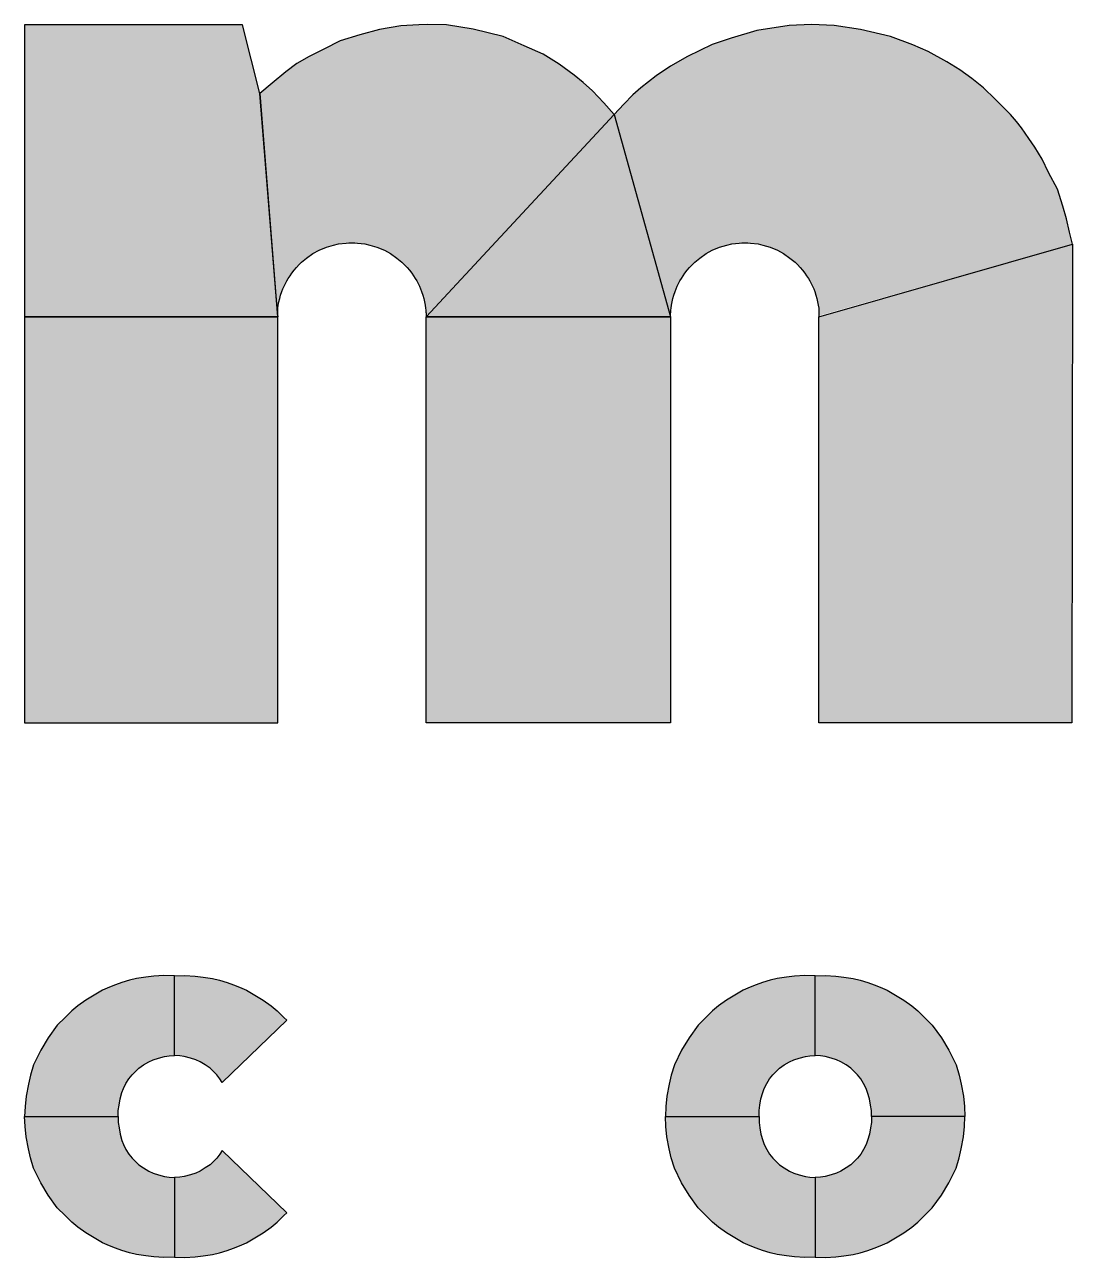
# Model space of a CAD drawing. Extents: x 0 to 119, y 0 to 84.
# Drawn here: x 112.808 to 113.528, y 7.753 to 8.601 of the extents above; entities that cross this region are included whole.
import ezdxf

# ---------------------------------------------------------------- set-up
doc = ezdxf.new("R2010")
doc.units = 0
doc.header["$MEASUREMENT"] = 0
doc.layers.add('15', color=8, linetype='CONTINUOUS')
doc.layers.add('16', color=10, linetype='CONTINUOUS')

msp = doc.modelspace()

# ---------------------------------------------------------------- linework, layer by layer
at = {"layer": '15', "linetype": 'Continuous'}
for points in [[(112.872308, 7.849754), (112.872308, 7.853894), (112.872861, 7.857548), (112.873522, 7.861849), (112.87486, 7.866354), (112.875885, 7.869024), (112.877595, 7.872473), (112.879591, 7.87557), (112.881799, 7.878364), (112.884034, 7.880599), (112.886436, 7.883001), (112.889672, 7.88517), (112.89325, 7.887347), (112.896277, 7.888706), (112.899947, 7.889907), (112.90415, 7.891041), (112.90722, 7.891375), (112.91091, 7.891685), (112.910912, 7.946476), (112.903718, 7.94661), (112.896666, 7.946208), (112.891257, 7.945581), (112.884749, 7.944594), (112.880007, 7.943491), (112.874768, 7.941947), (112.870357, 7.940403), (112.866276, 7.938694), (112.861424, 7.936653), (112.849897, 7.929737), (112.844409, 7.925783), (112.840264, 7.922468), (112.835713, 7.917917), (112.830394, 7.912598), (112.824161, 7.903906), (112.818969, 7.89541), (112.814092, 7.885184), (112.81189, 7.878262), (112.810474, 7.871969), (112.808875, 7.863694), (112.808271, 7.856708), (112.807943, 7.849754), (112.872308, 7.849754)], [(112.943771, 7.873176), (112.942229, 7.87557), (112.940021, 7.878364), (112.937786, 7.880599), (112.935384, 7.883001), (112.932148, 7.88517), (112.928569, 7.887347), (112.925542, 7.888706), (112.921872, 7.889907), (112.917669, 7.891041), (112.9146, 7.891375), (112.91091, 7.891685), (112.910908, 7.946476), (112.918102, 7.94661), (112.925153, 7.946208), (112.930563, 7.945581), (112.937071, 7.944594), (112.941813, 7.943491), (112.947051, 7.941947), (112.951463, 7.940403), (112.955543, 7.938694), (112.960396, 7.936653), (112.971922, 7.929737), (112.977411, 7.925783), (112.981556, 7.922468), (112.986107, 7.917917), (112.988121, 7.915903), (112.943771, 7.873176)], [(113.312827, 7.849754), (113.312827, 7.853894), (113.313379, 7.857548), (113.314041, 7.861849), (113.315378, 7.866354), (113.316404, 7.869024), (113.318114, 7.872473), (113.32011, 7.87557), (113.322317, 7.878364), (113.324553, 7.880599), (113.326955, 7.883001), (113.330191, 7.88517), (113.333769, 7.887347), (113.336796, 7.888706), (113.340466, 7.889907), (113.344669, 7.891041), (113.347739, 7.891375), (113.351429, 7.891685), (113.351431, 7.946476), (113.344237, 7.94661), (113.337185, 7.946208), (113.331775, 7.945581), (113.325268, 7.944594), (113.320525, 7.943491), (113.315287, 7.941947), (113.310876, 7.940403), (113.306795, 7.938694), (113.301943, 7.936653), (113.290416, 7.929737), (113.284928, 7.925783), (113.280782, 7.922468), (113.276232, 7.917917), (113.270913, 7.912598), (113.26468, 7.903906), (113.259488, 7.89541), (113.254611, 7.885184), (113.252408, 7.878262), (113.250993, 7.871969), (113.249393, 7.863694), (113.24879, 7.856708), (113.248462, 7.849754), (113.312827, 7.849754)], [(113.39003, 7.849754), (113.39003, 7.853894), (113.389478, 7.857548), (113.388816, 7.861849), (113.387479, 7.866354), (113.386453, 7.869024), (113.384743, 7.872473), (113.382748, 7.87557), (113.38054, 7.878364), (113.378304, 7.880599), (113.375902, 7.883001), (113.372666, 7.88517), (113.369088, 7.887347), (113.366061, 7.888706), (113.362391, 7.889907), (113.358188, 7.891041), (113.355119, 7.891375), (113.351429, 7.891685), (113.351427, 7.946476), (113.358621, 7.94661), (113.365672, 7.946208), (113.371082, 7.945581), (113.377589, 7.944594), (113.382332, 7.943491), (113.38757, 7.941947), (113.391981, 7.940403), (113.396062, 7.938694), (113.400915, 7.936653), (113.412441, 7.929737), (113.417929, 7.925783), (113.422075, 7.922468), (113.426625, 7.917917), (113.431945, 7.912598), (113.438177, 7.903906), (113.443369, 7.89541), (113.448246, 7.885184), (113.450449, 7.878262), (113.451865, 7.871969), (113.453464, 7.863694), (113.454067, 7.856708), (113.454395, 7.849754), (113.39003, 7.849754)], [(112.872308, 7.849754), (112.872308, 7.845615), (112.872861, 7.841961), (112.873522, 7.83766), (112.87486, 7.833155), (112.875885, 7.830485), (112.877595, 7.827036), (112.879591, 7.823939), (112.881799, 7.821145), (112.884034, 7.818909), (112.886436, 7.816507), (112.889672, 7.814339), (112.89325, 7.812162), (112.896277, 7.810803), (112.899947, 7.809602), (112.90415, 7.808467), (112.90722, 7.808134), (112.91091, 7.807824), (112.910912, 7.753033), (112.903718, 7.752898), (112.896666, 7.7533), (112.891257, 7.753928), (112.884749, 7.754915), (112.880007, 7.756018), (112.874768, 7.757562), (112.870357, 7.759106), (112.866276, 7.760815), (112.861424, 7.762856), (112.849897, 7.769772), (112.844409, 7.773726), (112.840264, 7.777041), (112.835713, 7.781592), (112.830394, 7.786911), (112.824161, 7.795603), (112.818969, 7.804099), (112.814092, 7.814325), (112.81189, 7.821247), (112.810474, 7.82754), (112.808875, 7.835815), (112.808271, 7.842801), (112.807943, 7.849754), (112.872308, 7.849754)], [(113.312827, 7.849754), (113.312827, 7.845615), (113.313379, 7.841961), (113.314041, 7.83766), (113.315378, 7.833155), (113.316404, 7.830485), (113.318114, 7.827036), (113.32011, 7.823939), (113.322317, 7.821145), (113.324553, 7.818909), (113.326955, 7.816507), (113.330191, 7.814339), (113.333769, 7.812162), (113.336796, 7.810803), (113.340466, 7.809602), (113.344669, 7.808467), (113.347739, 7.808134), (113.351429, 7.807824), (113.351431, 7.753033), (113.344237, 7.752898), (113.337185, 7.7533), (113.331775, 7.753928), (113.325268, 7.754915), (113.320525, 7.756018), (113.315287, 7.757562), (113.310876, 7.759106), (113.306795, 7.760815), (113.301943, 7.762856), (113.290416, 7.769772), (113.284928, 7.773726), (113.280782, 7.777041), (113.276232, 7.781592), (113.270913, 7.786911), (113.26468, 7.795603), (113.259488, 7.804099), (113.254611, 7.814325), (113.252408, 7.821247), (113.250993, 7.82754), (113.249393, 7.835815), (113.24879, 7.842801), (113.248462, 7.849754), (113.312827, 7.849754)], [(113.39003, 7.849754), (113.39003, 7.845615), (113.389478, 7.841961), (113.388816, 7.83766), (113.387479, 7.833155), (113.386453, 7.830485), (113.384743, 7.827036), (113.382748, 7.823939), (113.38054, 7.821145), (113.378304, 7.818909), (113.375902, 7.816507), (113.372666, 7.814339), (113.369088, 7.812162), (113.366061, 7.810803), (113.362391, 7.809602), (113.358188, 7.808467), (113.355119, 7.808134), (113.351429, 7.807824), (113.351427, 7.753033), (113.358621, 7.752898), (113.365672, 7.7533), (113.371082, 7.753928), (113.377589, 7.754915), (113.382332, 7.756018), (113.38757, 7.757562), (113.391982, 7.759106), (113.396062, 7.760815), (113.400915, 7.762856), (113.412441, 7.769772), (113.417929, 7.773726), (113.422075, 7.777041), (113.426625, 7.781592), (113.431945, 7.786911), (113.438177, 7.795603), (113.443369, 7.804099), (113.448246, 7.814325), (113.450449, 7.821247), (113.451865, 7.82754), (113.453464, 7.835815), (113.454067, 7.842801), (113.454395, 7.849754), (113.39003, 7.849754)], [(112.943771, 7.826333), (112.942229, 7.823939), (112.940021, 7.821145), (112.937786, 7.818909), (112.935384, 7.816507), (112.932148, 7.814339), (112.928569, 7.812162), (112.925542, 7.810803), (112.921872, 7.809602), (112.917669, 7.808467), (112.9146, 7.808134), (112.91091, 7.807824), (112.910908, 7.753033), (112.918102, 7.752898), (112.925153, 7.7533), (112.930563, 7.753928), (112.937071, 7.754915), (112.941813, 7.756018), (112.947051, 7.757562), (112.951463, 7.759106), (112.955543, 7.760815), (112.960396, 7.762856), (112.971922, 7.769772), (112.977411, 7.773726), (112.981556, 7.777041), (112.986107, 7.781592), (112.988121, 7.783606), (112.943771, 7.826333)]]:
    msp.add_lwpolyline(points, dxfattribs=at)
for points in [[(112.874768, 7.941947), (112.87486, 7.866354), (112.880007, 7.943491)], [(112.87486, 7.866354), (112.875885, 7.869024), (112.880007, 7.943491)], [(112.880007, 7.943491), (112.875885, 7.869024), (112.877595, 7.872473)], [(112.879591, 7.87557), (112.880007, 7.943491), (112.877595, 7.872473)], [(112.881799, 7.878364), (112.880007, 7.943491), (112.879591, 7.87557)], [(112.881799, 7.878364), (112.884749, 7.944594), (112.880007, 7.943491)], [(112.884034, 7.880599), (112.884749, 7.944594), (112.881799, 7.878364)], [(112.884034, 7.880599), (112.886436, 7.883001), (112.884749, 7.944594)], [(112.884749, 7.944594), (112.886436, 7.883001), (112.891257, 7.945581)], [(112.886436, 7.883001), (112.889672, 7.88517), (112.891257, 7.945581)], [(112.889672, 7.88517), (112.89325, 7.887347), (112.891257, 7.945581)], [(112.89325, 7.887347), (112.896666, 7.946208), (112.891257, 7.945581)], [(112.89325, 7.887347), (112.896277, 7.888706), (112.896666, 7.946208)], [(112.896277, 7.888706), (112.899947, 7.889907), (112.896666, 7.946208)], [(112.896666, 7.946208), (112.899947, 7.889907), (112.903718, 7.94661)], [(112.899947, 7.889907), (112.90415, 7.891041), (112.903718, 7.94661)], [(112.903718, 7.94661), (112.90415, 7.891041), (112.910912, 7.946476)], [(112.90415, 7.891041), (112.90722, 7.891375), (112.910912, 7.946476)], [(112.910912, 7.946476), (112.90722, 7.891375), (112.91091, 7.891685)], [(112.91091, 7.891685), (112.910908, 7.946476), (112.918102, 7.94661)], [(112.9146, 7.891375), (112.91091, 7.891685), (112.918102, 7.94661)], [(112.917669, 7.891041), (112.9146, 7.891375), (112.918102, 7.94661)], [(112.917669, 7.891041), (112.918102, 7.94661), (112.921872, 7.889907)], [(112.918102, 7.94661), (112.925153, 7.946208), (112.921872, 7.889907)], [(112.921872, 7.889907), (112.925153, 7.946208), (112.925542, 7.888706)], [(112.925153, 7.946208), (112.930563, 7.945581), (112.925542, 7.888706)], [(112.925542, 7.888706), (112.930563, 7.945581), (112.928569, 7.887347)], [(112.932148, 7.88517), (112.928569, 7.887347), (112.930563, 7.945581)], [(112.932148, 7.88517), (112.930563, 7.945581), (112.937071, 7.944594)], [(112.932148, 7.88517), (112.937071, 7.944594), (112.935384, 7.883001)], [(112.937786, 7.880599), (112.935384, 7.883001), (112.937071, 7.944594)], [(112.937786, 7.880599), (112.937071, 7.944594), (112.941813, 7.943491)], [(112.937786, 7.880599), (112.941813, 7.943491), (112.940021, 7.878364)], [(112.942229, 7.87557), (112.940021, 7.878364), (112.941813, 7.943491)], [(112.942229, 7.87557), (112.941813, 7.943491), (112.947051, 7.941947)], [(113.315287, 7.941947), (113.315378, 7.866354), (113.320525, 7.943491)], [(113.315378, 7.866354), (113.316404, 7.869024), (113.320525, 7.943491)], [(113.320525, 7.943491), (113.316404, 7.869024), (113.318114, 7.872473)], [(113.32011, 7.87557), (113.320525, 7.943491), (113.318114, 7.872473)], [(113.322317, 7.878364), (113.320525, 7.943491), (113.32011, 7.87557)], [(113.322317, 7.878364), (113.325268, 7.944594), (113.320525, 7.943491)], [(113.324553, 7.880599), (113.325268, 7.944594), (113.322317, 7.878364)], [(113.324553, 7.880599), (113.326955, 7.883001), (113.325268, 7.944594)], [(113.325268, 7.944594), (113.326955, 7.883001), (113.331775, 7.945581)], [(113.326955, 7.883001), (113.330191, 7.88517), (113.331775, 7.945581)], [(113.330191, 7.88517), (113.333769, 7.887347), (113.331775, 7.945581)], [(113.333769, 7.887347), (113.337185, 7.946208), (113.331775, 7.945581)], [(113.333769, 7.887347), (113.336796, 7.888706), (113.337185, 7.946208)], [(113.336796, 7.888706), (113.340466, 7.889907), (113.337185, 7.946208)], [(113.337185, 7.946208), (113.340466, 7.889907), (113.344237, 7.94661)], [(113.340466, 7.889907), (113.344669, 7.891041), (113.344237, 7.94661)], [(113.344237, 7.94661), (113.344669, 7.891041), (113.351431, 7.946476)], [(113.344669, 7.891041), (113.347739, 7.891375), (113.351431, 7.946476)], [(113.351431, 7.946476), (113.347739, 7.891375), (113.351429, 7.891685)], [(113.351429, 7.891685), (113.351427, 7.946476), (113.358621, 7.94661)], [(113.355119, 7.891375), (113.351429, 7.891685), (113.358621, 7.94661)], [(113.358188, 7.891041), (113.355119, 7.891375), (113.358621, 7.94661)], [(113.358188, 7.891041), (113.358621, 7.94661), (113.362391, 7.889907)], [(113.358621, 7.94661), (113.365672, 7.946208), (113.362391, 7.889907)], [(113.365672, 7.946208), (113.366061, 7.888706), (113.362391, 7.889907)], [(113.366061, 7.888706), (113.365672, 7.946208), (113.371082, 7.945581)], [(113.369088, 7.887347), (113.366061, 7.888706), (113.371082, 7.945581)], [(113.372666, 7.88517), (113.369088, 7.887347), (113.371082, 7.945581)], [(113.377589, 7.944594), (113.372666, 7.88517), (113.371082, 7.945581)], [(113.377589, 7.944594), (113.375902, 7.883001), (113.372666, 7.88517)], [(113.378304, 7.880599), (113.375902, 7.883001), (113.377589, 7.944594)], [(113.382332, 7.943491), (113.378304, 7.880599), (113.377589, 7.944594)], [(113.38054, 7.878364), (113.378304, 7.880599), (113.382332, 7.943491)], [(113.382748, 7.87557), (113.38054, 7.878364), (113.382332, 7.943491)], [(113.38757, 7.941947), (113.382748, 7.87557), (113.382332, 7.943491)], [(112.872308, 7.849754), (112.861424, 7.936653), (112.849897, 7.929737)], [(112.866276, 7.938694), (112.861424, 7.936653), (112.872308, 7.849754)], [(112.866276, 7.938694), (112.872308, 7.849754), (112.870357, 7.940403)], [(112.870357, 7.940403), (112.872308, 7.853894), (112.874768, 7.941947)], [(112.870357, 7.940403), (112.872308, 7.849754), (112.872308, 7.853894)], [(112.874768, 7.941947), (112.872308, 7.853894), (112.872861, 7.857548)], [(112.872861, 7.857548), (112.873522, 7.861849), (112.874768, 7.941947)], [(112.873522, 7.861849), (112.87486, 7.866354), (112.874768, 7.941947)], [(112.942229, 7.87557), (112.947051, 7.941947), (112.943771, 7.873176)], [(112.988121, 7.915903), (112.943771, 7.873176), (112.947051, 7.941947)], [(112.988121, 7.915903), (112.947051, 7.941947), (112.951463, 7.940403)], [(112.988121, 7.915903), (112.951463, 7.940403), (112.955543, 7.938694)], [(112.988121, 7.915903), (112.955543, 7.938694), (112.960396, 7.936653)], [(112.960396, 7.936653), (112.971922, 7.929737), (112.988121, 7.915903)], [(113.312827, 7.849754), (113.301943, 7.936653), (113.290416, 7.929737)], [(113.306795, 7.938694), (113.301943, 7.936653), (113.312827, 7.849754)], [(113.306795, 7.938694), (113.312827, 7.849754), (113.310876, 7.940403)], [(113.310876, 7.940403), (113.312827, 7.853894), (113.315287, 7.941947)], [(113.310876, 7.940403), (113.312827, 7.849754), (113.312827, 7.853894)], [(113.315287, 7.941947), (113.312827, 7.853894), (113.313379, 7.857548)], [(113.313379, 7.857548), (113.314041, 7.861849), (113.315287, 7.941947)], [(113.314041, 7.861849), (113.315378, 7.866354), (113.315287, 7.941947)], [(113.38757, 7.941947), (113.384743, 7.872473), (113.382748, 7.87557)], [(113.38757, 7.941947), (113.386453, 7.869024), (113.384743, 7.872473)], [(113.38757, 7.941947), (113.387479, 7.866354), (113.386453, 7.869024)], [(113.38757, 7.941947), (113.388816, 7.861849), (113.387479, 7.866354)], [(113.391981, 7.940403), (113.388816, 7.861849), (113.38757, 7.941947)], [(113.391981, 7.940403), (113.389478, 7.857548), (113.388816, 7.861849)], [(113.391981, 7.940403), (113.39003, 7.853894), (113.389478, 7.857548)], [(113.454395, 7.849754), (113.39003, 7.849754), (113.391981, 7.940403)], [(113.391981, 7.940403), (113.39003, 7.849754), (113.39003, 7.853894)], [(113.454395, 7.849754), (113.391981, 7.940403), (113.396062, 7.938694)], [(113.454395, 7.849754), (113.396062, 7.938694), (113.400915, 7.936653)], [(113.454395, 7.849754), (113.400915, 7.936653), (113.412441, 7.929737)], [(112.872308, 7.849754), (112.844409, 7.925783), (112.840264, 7.922468)], [(112.872308, 7.849754), (112.849897, 7.929737), (112.844409, 7.925783)], [(112.971922, 7.929737), (112.977411, 7.925783), (112.988121, 7.915903)], [(112.988121, 7.915903), (112.977411, 7.925783), (112.986107, 7.917917)], [(112.977411, 7.925783), (112.981556, 7.922468), (112.986107, 7.917917)], [(113.312827, 7.849754), (113.284928, 7.925783), (113.280782, 7.922468)], [(113.312827, 7.849754), (113.290416, 7.929737), (113.284928, 7.925783)], [(113.454395, 7.849754), (113.412441, 7.929737), (113.417929, 7.925783)], [(113.454395, 7.849754), (113.417929, 7.925783), (113.422075, 7.922468)], [(112.872308, 7.849754), (112.835713, 7.917917), (112.830394, 7.912598)], [(112.872308, 7.849754), (112.840264, 7.922468), (112.835713, 7.917917)], [(113.312827, 7.849754), (113.276232, 7.917917), (113.270913, 7.912598)], [(113.312827, 7.849754), (113.280782, 7.922468), (113.276232, 7.917917)], [(113.454395, 7.849754), (113.422075, 7.922468), (113.426625, 7.917917)], [(113.454395, 7.849754), (113.426625, 7.917917), (113.431945, 7.912598)], [(112.872308, 7.849754), (112.830394, 7.912598), (112.824161, 7.903906)], [(113.312827, 7.849754), (113.270913, 7.912598), (113.26468, 7.903906)], [(113.454395, 7.849754), (113.431945, 7.912598), (113.438177, 7.903906)], [(112.872308, 7.849754), (112.824161, 7.903906), (112.818969, 7.89541)], [(113.312827, 7.849754), (113.26468, 7.903906), (113.259488, 7.89541)], [(113.454395, 7.849754), (113.438177, 7.903906), (113.443369, 7.89541)], [(112.872308, 7.849754), (112.818969, 7.89541), (112.814092, 7.885184)], [(113.312827, 7.849754), (113.259488, 7.89541), (113.254611, 7.885184)], [(113.454395, 7.849754), (113.443369, 7.89541), (113.448246, 7.885184)], [(112.872308, 7.849754), (112.814092, 7.885184), (112.81189, 7.878262)], [(113.312827, 7.849754), (113.254611, 7.885184), (113.252408, 7.878262)], [(113.454395, 7.849754), (113.448246, 7.885184), (113.450449, 7.878262)], [(112.872308, 7.849754), (112.81189, 7.878262), (112.810474, 7.871969)], [(113.312827, 7.849754), (113.252408, 7.878262), (113.250993, 7.871969)], [(113.454395, 7.849754), (113.450449, 7.878262), (113.451865, 7.871969)], [(112.872308, 7.849754), (112.810474, 7.871969), (112.808875, 7.863694)], [(113.312827, 7.849754), (113.250993, 7.871969), (113.249393, 7.863694)], [(113.454395, 7.849754), (113.451865, 7.871969), (113.453464, 7.863694)], [(112.872308, 7.849754), (112.808875, 7.863694), (112.808271, 7.856708)], [(113.312827, 7.849754), (113.249393, 7.863694), (113.24879, 7.856708)], [(113.454395, 7.849754), (113.453464, 7.863694), (113.454067, 7.856708)], [(112.872308, 7.849754), (112.808271, 7.856708), (112.807943, 7.849754)], [(112.872308, 7.849754), (112.808271, 7.842801), (112.807943, 7.849754)], [(112.872308, 7.849754), (112.808875, 7.835815), (112.808271, 7.842801)], [(112.872308, 7.849754), (112.810474, 7.82754), (112.808875, 7.835815)], [(112.872308, 7.849754), (112.81189, 7.821247), (112.810474, 7.82754)], [(112.872308, 7.849754), (112.814092, 7.814325), (112.81189, 7.821247)], [(112.872308, 7.849754), (112.818969, 7.804099), (112.814092, 7.814325)], [(112.872308, 7.849754), (112.824161, 7.795603), (112.818969, 7.804099)], [(112.872308, 7.849754), (112.830394, 7.786911), (112.824161, 7.795603)], [(112.872308, 7.849754), (112.835713, 7.781592), (112.830394, 7.786911)], [(112.872308, 7.849754), (112.840264, 7.777041), (112.835713, 7.781592)], [(112.872308, 7.849754), (112.844409, 7.773726), (112.840264, 7.777041)], [(112.872308, 7.849754), (112.849897, 7.769772), (112.844409, 7.773726)], [(112.872308, 7.849754), (112.861424, 7.762856), (112.849897, 7.769772)], [(112.866276, 7.760815), (112.861424, 7.762856), (112.872308, 7.849754)], [(112.866276, 7.760815), (112.872308, 7.849754), (112.870357, 7.759106)], [(112.870357, 7.759106), (112.872308, 7.849754), (112.872308, 7.845615)], [(113.312827, 7.849754), (113.24879, 7.856708), (113.248462, 7.849754)], [(113.312827, 7.849754), (113.24879, 7.842801), (113.248462, 7.849754)], [(113.312827, 7.849754), (113.249393, 7.835815), (113.24879, 7.842801)], [(113.312827, 7.849754), (113.250993, 7.82754), (113.249393, 7.835815)], [(113.312827, 7.849754), (113.252408, 7.821247), (113.250993, 7.82754)], [(113.312827, 7.849754), (113.254611, 7.814325), (113.252408, 7.821247)], [(113.312827, 7.849754), (113.259488, 7.804099), (113.254611, 7.814325)], [(113.312827, 7.849754), (113.26468, 7.795603), (113.259488, 7.804099)], [(113.312827, 7.849754), (113.270913, 7.786911), (113.26468, 7.795603)], [(113.312827, 7.849754), (113.276232, 7.781592), (113.270913, 7.786911)], [(113.312827, 7.849754), (113.280782, 7.777041), (113.276232, 7.781592)], [(113.312827, 7.849754), (113.284928, 7.773726), (113.280782, 7.777041)], [(113.312827, 7.849754), (113.290416, 7.769772), (113.284928, 7.773726)], [(113.312827, 7.849754), (113.301943, 7.762856), (113.290416, 7.769772)], [(113.306795, 7.760815), (113.301943, 7.762856), (113.312827, 7.849754)], [(113.306795, 7.760815), (113.312827, 7.849754), (113.310876, 7.759106)], [(113.310876, 7.759106), (113.312827, 7.849754), (113.312827, 7.845615)], [(113.454395, 7.849754), (113.39003, 7.849754), (113.39003, 7.845615)], [(113.454395, 7.849754), (113.39003, 7.845615), (113.391982, 7.759106)], [(113.454395, 7.849754), (113.391982, 7.759106), (113.396062, 7.760815)], [(113.454395, 7.849754), (113.396062, 7.760815), (113.400915, 7.762856)], [(113.454395, 7.849754), (113.400915, 7.762856), (113.412441, 7.769772)], [(113.454395, 7.849754), (113.412441, 7.769772), (113.417929, 7.773726)], [(113.454395, 7.849754), (113.417929, 7.773726), (113.422075, 7.777041)], [(113.454395, 7.849754), (113.422075, 7.777041), (113.426625, 7.781592)], [(113.454395, 7.849754), (113.426625, 7.781592), (113.431945, 7.786911)], [(113.454395, 7.849754), (113.431945, 7.786911), (113.438177, 7.795603)], [(113.454395, 7.849754), (113.438177, 7.795603), (113.443369, 7.804099)], [(113.454395, 7.849754), (113.443369, 7.804099), (113.448246, 7.814325)], [(113.454395, 7.849754), (113.448246, 7.814325), (113.450449, 7.821247)], [(113.454395, 7.849754), (113.450449, 7.821247), (113.451865, 7.82754)], [(113.454395, 7.849754), (113.451865, 7.82754), (113.453464, 7.835815)], [(113.454395, 7.849754), (113.453464, 7.835815), (113.454067, 7.842801)], [(112.870357, 7.759106), (112.872308, 7.845615), (112.874768, 7.757562)], [(112.874768, 7.757562), (112.872308, 7.845615), (112.872861, 7.841961)], [(112.872861, 7.841961), (112.873522, 7.83766), (112.874768, 7.757562)], [(113.310876, 7.759106), (113.312827, 7.845615), (113.315287, 7.757562)], [(113.315287, 7.757562), (113.312827, 7.845615), (113.313379, 7.841961)], [(113.313379, 7.841961), (113.314041, 7.83766), (113.315287, 7.757562)], [(113.389478, 7.841961), (113.388816, 7.83766), (113.391982, 7.759106)], [(113.39003, 7.845615), (113.389478, 7.841961), (113.391982, 7.759106)], [(112.873522, 7.83766), (112.87486, 7.833155), (112.874768, 7.757562)], [(112.874768, 7.757562), (112.87486, 7.833155), (112.880007, 7.756018)], [(112.87486, 7.833155), (112.875885, 7.830485), (112.880007, 7.756018)], [(113.314041, 7.83766), (113.315378, 7.833155), (113.315287, 7.757562)], [(113.315287, 7.757562), (113.315378, 7.833155), (113.320525, 7.756018)], [(113.315378, 7.833155), (113.316404, 7.830485), (113.320525, 7.756018)], [(113.38757, 7.757562), (113.387479, 7.833155), (113.386453, 7.830485)], [(113.388816, 7.83766), (113.387479, 7.833155), (113.38757, 7.757562)], [(113.391982, 7.759106), (113.388816, 7.83766), (113.38757, 7.757562)], [(112.880007, 7.756018), (112.875885, 7.830485), (112.877595, 7.827036)], [(112.879591, 7.823939), (112.880007, 7.756018), (112.877595, 7.827036)], [(112.942229, 7.823939), (112.947051, 7.757562), (112.943771, 7.826333)], [(112.988121, 7.783606), (112.943771, 7.826333), (112.947051, 7.757562)], [(113.320525, 7.756018), (113.316404, 7.830485), (113.318114, 7.827036)], [(113.32011, 7.823939), (113.320525, 7.756018), (113.318114, 7.827036)], [(113.382748, 7.823939), (113.38757, 7.757562), (113.384743, 7.827036)], [(113.384743, 7.827036), (113.38757, 7.757562), (113.386453, 7.830485)], [(112.881799, 7.821145), (112.880007, 7.756018), (112.879591, 7.823939)], [(112.881799, 7.821145), (112.884749, 7.754915), (112.880007, 7.756018)], [(112.884034, 7.818909), (112.884749, 7.754915), (112.881799, 7.821145)], [(112.884034, 7.818909), (112.886436, 7.816507), (112.884749, 7.754915)], [(112.884749, 7.754915), (112.886436, 7.816507), (112.891257, 7.753928)], [(112.886436, 7.816507), (112.889672, 7.814339), (112.891257, 7.753928)], [(112.932148, 7.814339), (112.937071, 7.754915), (112.935384, 7.816507)], [(112.937786, 7.818909), (112.935384, 7.816507), (112.937071, 7.754915)], [(112.937786, 7.818909), (112.937071, 7.754915), (112.941813, 7.756018)], [(112.937786, 7.818909), (112.941813, 7.756018), (112.940021, 7.821145)], [(112.942229, 7.823939), (112.940021, 7.821145), (112.941813, 7.756018)], [(112.942229, 7.823939), (112.941813, 7.756018), (112.947051, 7.757562)], [(113.322317, 7.821145), (113.320525, 7.756018), (113.32011, 7.823939)], [(113.322317, 7.821145), (113.325268, 7.754915), (113.320525, 7.756018)], [(113.324553, 7.818909), (113.325268, 7.754915), (113.322317, 7.821145)], [(113.324553, 7.818909), (113.326955, 7.816507), (113.325268, 7.754915)], [(113.325268, 7.754915), (113.326955, 7.816507), (113.331775, 7.753928)], [(113.326955, 7.816507), (113.330191, 7.814339), (113.331775, 7.753928)], [(113.377589, 7.754915), (113.375902, 7.816507), (113.372666, 7.814339)], [(113.377589, 7.754915), (113.378304, 7.818909), (113.375902, 7.816507)], [(113.377589, 7.754915), (113.382332, 7.756018), (113.378304, 7.818909)], [(113.38054, 7.821145), (113.378304, 7.818909), (113.382332, 7.756018)], [(113.38054, 7.821145), (113.382332, 7.756018), (113.382748, 7.823939)], [(113.382748, 7.823939), (113.382332, 7.756018), (113.38757, 7.757562)], [(112.889672, 7.814339), (112.89325, 7.812162), (112.891257, 7.753928)], [(112.89325, 7.812162), (112.896666, 7.7533), (112.891257, 7.753928)], [(112.89325, 7.812162), (112.896277, 7.810803), (112.896666, 7.7533)], [(112.896277, 7.810803), (112.899947, 7.809602), (112.896666, 7.7533)], [(112.896666, 7.7533), (112.899947, 7.809602), (112.903718, 7.752898)], [(112.899947, 7.809602), (112.90415, 7.808467), (112.903718, 7.752898)], [(112.903718, 7.752898), (112.90415, 7.808467), (112.910912, 7.753033)], [(112.90415, 7.808467), (112.90722, 7.808134), (112.910912, 7.753033)], [(112.910912, 7.753033), (112.90722, 7.808134), (112.91091, 7.807824)], [(112.91091, 7.807824), (112.910908, 7.753033), (112.918102, 7.752898)], [(112.9146, 7.808134), (112.91091, 7.807824), (112.918102, 7.752898)], [(112.917669, 7.808467), (112.9146, 7.808134), (112.918102, 7.752898)], [(112.917669, 7.808467), (112.918102, 7.752898), (112.921872, 7.809602)], [(112.918102, 7.752898), (112.925153, 7.7533), (112.921872, 7.809602)], [(112.921872, 7.809602), (112.925153, 7.7533), (112.925542, 7.810803)], [(112.925153, 7.7533), (112.930563, 7.753928), (112.925542, 7.810803)], [(112.925542, 7.810803), (112.930563, 7.753928), (112.928569, 7.812162)], [(112.932148, 7.814339), (112.928569, 7.812162), (112.930563, 7.753928)], [(112.932148, 7.814339), (112.930563, 7.753928), (112.937071, 7.754915)], [(113.330191, 7.814339), (113.333769, 7.812162), (113.331775, 7.753928)], [(113.333769, 7.812162), (113.337185, 7.7533), (113.331775, 7.753928)], [(113.333769, 7.812162), (113.336796, 7.810803), (113.337185, 7.7533)], [(113.336796, 7.810803), (113.340466, 7.809602), (113.337185, 7.7533)], [(113.337185, 7.7533), (113.340466, 7.809602), (113.344237, 7.752898)], [(113.340466, 7.809602), (113.344669, 7.808467), (113.344237, 7.752898)], [(113.344237, 7.752898), (113.344669, 7.808467), (113.351431, 7.753033)], [(113.344669, 7.808467), (113.347739, 7.808134), (113.351431, 7.753033)], [(113.351431, 7.753033), (113.347739, 7.808134), (113.351429, 7.807824)], [(113.351427, 7.753033), (113.358621, 7.752898), (113.351429, 7.807824)], [(113.358621, 7.752898), (113.355119, 7.808134), (113.351429, 7.807824)], [(113.358621, 7.752898), (113.358188, 7.808467), (113.355119, 7.808134)], [(113.362391, 7.809602), (113.358188, 7.808467), (113.358621, 7.752898)], [(113.365672, 7.7533), (113.362391, 7.809602), (113.358621, 7.752898)], [(113.366061, 7.810803), (113.362391, 7.809602), (113.365672, 7.7533)], [(113.371082, 7.753928), (113.366061, 7.810803), (113.365672, 7.7533)], [(113.369088, 7.812162), (113.366061, 7.810803), (113.371082, 7.753928)], [(113.372666, 7.814339), (113.369088, 7.812162), (113.371082, 7.753928)], [(113.377589, 7.754915), (113.372666, 7.814339), (113.371082, 7.753928)], [(112.988121, 7.783606), (112.947051, 7.757562), (112.951463, 7.759106)], [(112.988121, 7.783606), (112.951463, 7.759106), (112.955543, 7.760815)], [(112.988121, 7.783606), (112.955543, 7.760815), (112.960396, 7.762856)], [(112.960396, 7.762856), (112.971922, 7.769772), (112.988121, 7.783606)], [(112.971922, 7.769772), (112.977411, 7.773726), (112.988121, 7.783606)], [(112.988121, 7.783606), (112.977411, 7.773726), (112.986107, 7.781592)], [(112.977411, 7.773726), (112.981556, 7.777041), (112.986107, 7.781592)]]:
    msp.add_solid(points, dxfattribs=at)
at = {"layer": '16', "linetype": 'Continuous'}
for points in [[(112.969665, 8.553329), (112.957665, 8.600544), (112.807943, 8.600544), (112.807943, 8.399544), (112.981943, 8.399544), (112.969665, 8.553329)], [(112.981569, 8.402735), (112.981943, 8.399544), (112.981943, 8.401286), (112.981943, 8.402436), (112.981943, 8.403294), (112.981943, 8.404592), (112.982048, 8.405676), (112.982313, 8.407633), (112.982763, 8.409972), (112.983296, 8.412343), (112.983916, 8.414454), (112.984767, 8.416965), (112.9855, 8.418844), (112.98633, 8.420741), (112.986956, 8.42207), (112.988144, 8.424326), (112.989167, 8.426072), (112.990367, 8.42794), (112.991523, 8.429593), (112.993143, 8.431723), (112.994747, 8.433571), (112.996706, 8.43563), (112.998299, 8.437223), (113.001797, 8.440094), (113.006148, 8.443138), (113.010386, 8.445393), (113.015452, 8.447538), (113.020353, 8.449007), (113.023752, 8.449782), (113.028867, 8.450393), (113.030753, 8.450507), (113.032505, 8.450548), (113.034854, 8.450495), (113.03674, 8.450382), (113.041855, 8.449771), (113.045255, 8.448996), (113.050155, 8.447527), (113.055221, 8.445382), (113.05946, 8.443127), (113.06381, 8.440083), (113.067308, 8.437212), (113.068901, 8.435619), (113.07086, 8.43356), (113.072465, 8.431712), (113.074085, 8.429582), (113.07524, 8.427929), (113.07644, 8.42606), (113.077463, 8.424315), (113.078651, 8.422059), (113.079278, 8.42073), (113.080107, 8.418833), (113.080841, 8.416953), (113.081691, 8.414443), (113.082311, 8.412332), (113.082844, 8.409961), (113.083294, 8.407622), (113.083559, 8.405665), (113.083707, 8.404276), (113.08382, 8.402953), (113.083867, 8.402106), (113.083915, 8.400988), (113.083926, 8.400352), (113.083943, 8.399544), (113.213139, 8.538832), (113.206103, 8.54688), (113.198255, 8.555098), (113.191821, 8.560755), (113.185743, 8.565767), (113.17537, 8.573412), (113.164416, 8.580187), (113.151461, 8.585991), (113.136884, 8.592344), (113.116214, 8.597529), (113.09791, 8.600389), (113.085128, 8.60056), (113.078838, 8.600408), (113.06659, 8.599745), (113.051837, 8.597128), (113.038273, 8.593558), (113.024948, 8.589513), (113.013526, 8.583802), (113.003532, 8.578567), (112.994965, 8.573808), (112.987588, 8.568097), (112.97807, 8.560244), (112.969665, 8.553329), (112.981569, 8.402735)], [(113.251942, 8.399555), (113.251959, 8.400363), (113.251971, 8.401), (113.252019, 8.402117), (113.252066, 8.402964), (113.252179, 8.404288), (113.252326, 8.405676), (113.252592, 8.407633), (113.253042, 8.409972), (113.253575, 8.412343), (113.254195, 8.414454), (113.255045, 8.416965), (113.255779, 8.418844), (113.256608, 8.420741), (113.257235, 8.42207), (113.258423, 8.424326), (113.259446, 8.426072), (113.260646, 8.42794), (113.261801, 8.429593), (113.263421, 8.431723), (113.265026, 8.433571), (113.266985, 8.43563), (113.268577, 8.437223), (113.272076, 8.440094), (113.276426, 8.443138), (113.280665, 8.445393), (113.285731, 8.447538), (113.290631, 8.449007), (113.29403, 8.449782), (113.299146, 8.450393), (113.301032, 8.450507), (113.302783, 8.450548), (113.305133, 8.450495), (113.307019, 8.450382), (113.312134, 8.449771), (113.315533, 8.448996), (113.320434, 8.447527), (113.3255, 8.445382), (113.329738, 8.443127), (113.334089, 8.440083), (113.337587, 8.437212), (113.33918, 8.435619), (113.341139, 8.43356), (113.342743, 8.431712), (113.344363, 8.429582), (113.345519, 8.427929), (113.346719, 8.42606), (113.347742, 8.424315), (113.34893, 8.422059), (113.349556, 8.42073), (113.350386, 8.418833), (113.351119, 8.416953), (113.35197, 8.414443), (113.352589, 8.412332), (113.353123, 8.409961), (113.353573, 8.407622), (113.353838, 8.405665), (113.353943, 8.404674), (113.353943, 8.402469), (113.353943, 8.401664), (113.353943, 8.400978), (113.353943, 8.400384), (113.353943, 8.399544), (113.528208, 8.449653), (113.526181, 8.457882), (113.52423, 8.466984), (113.52163, 8.47576), (113.517892, 8.487462), (113.511878, 8.498839), (113.50747, 8.50799), (113.5025, 8.516318), (113.498337, 8.522362), (113.493232, 8.529615), (113.48974, 8.533914), (113.485738, 8.538824), (113.475247, 8.549239), (113.467034, 8.557091), (113.459175, 8.563565), (113.450891, 8.569445), (113.441838, 8.575041), (113.429152, 8.582139), (113.418626, 8.586739), (113.403096, 8.592413), (113.382682, 8.59721), (113.364378, 8.600071), (113.348875, 8.600563), (113.33346, 8.599933), (113.311412, 8.596497), (113.293755, 8.591344), (113.280689, 8.586948), (113.263594, 8.578645), (113.252034, 8.572103), (113.242102, 8.565431), (113.231475, 8.557077), (113.226141, 8.552209), (113.21982, 8.545989), (113.213139, 8.538832), (113.251943, 8.399544)], [(113.083943, 8.399544), (113.213139, 8.538832), (113.251943, 8.399544), (113.083943, 8.399544)], [(113.353943, 8.399544), (113.528208, 8.449653), (113.527943, 8.120544), (113.353943, 8.120544), (113.353943, 8.399544)], [(112.981943, 8.399544), (112.807943, 8.399544), (112.807943, 8.120544), (112.981943, 8.120544), (112.981943, 8.399544)], [(113.083943, 8.399544), (113.251943, 8.399544), (113.251943, 8.120544), (113.083943, 8.120544), (113.083943, 8.399544)]]:
    msp.add_lwpolyline(points, dxfattribs=at)
for points in [[(112.969665, 8.553329), (112.957665, 8.600544), (112.807943, 8.600544)], [(112.969665, 8.553329), (112.807943, 8.600544), (112.807943, 8.399544)], [(113.051837, 8.597128), (113.038273, 8.593558), (113.041855, 8.449771)], [(113.051837, 8.597128), (113.041855, 8.449771), (113.045255, 8.448996)], [(113.051837, 8.597128), (113.045255, 8.448996), (113.050155, 8.447527)], [(113.051837, 8.597128), (113.050155, 8.447527), (113.055221, 8.445382)], [(113.06659, 8.599745), (113.051837, 8.597128), (113.055221, 8.445382)], [(113.06659, 8.599745), (113.055221, 8.445382), (113.05946, 8.443127)], [(113.06659, 8.599745), (113.05946, 8.443127), (113.06381, 8.440083)], [(113.06659, 8.599745), (113.06381, 8.440083), (113.067308, 8.437212)], [(113.078838, 8.600408), (113.06659, 8.599745), (113.067308, 8.437212)], [(113.078838, 8.600408), (113.067308, 8.437212), (113.068901, 8.435619)], [(113.078838, 8.600408), (113.068901, 8.435619), (113.07086, 8.43356)], [(113.078838, 8.600408), (113.07086, 8.43356), (113.072465, 8.431712)], [(113.078838, 8.600408), (113.072465, 8.431712), (113.074085, 8.429582)], [(113.078838, 8.600408), (113.074085, 8.429582), (113.07524, 8.427929)], [(113.078838, 8.600408), (113.07524, 8.427929), (113.07644, 8.42606)], [(113.078838, 8.600408), (113.07644, 8.42606), (113.077463, 8.424315)], [(113.078838, 8.600408), (113.077463, 8.424315), (113.078651, 8.422059)], [(113.078838, 8.600408), (113.078651, 8.422059), (113.079278, 8.42073)], [(113.085128, 8.60056), (113.078838, 8.600408), (113.079278, 8.42073)], [(113.085128, 8.60056), (113.079278, 8.42073), (113.080107, 8.418833)], [(113.085128, 8.60056), (113.080107, 8.418833), (113.080841, 8.416953)], [(113.085128, 8.60056), (113.080841, 8.416953), (113.081691, 8.414443)], [(113.085128, 8.60056), (113.081691, 8.414443), (113.082311, 8.412332)], [(113.085128, 8.60056), (113.082311, 8.412332), (113.082844, 8.409961)], [(113.085128, 8.60056), (113.082844, 8.409961), (113.083294, 8.407622)], [(113.085128, 8.60056), (113.083294, 8.407622), (113.083559, 8.405665)], [(113.085128, 8.60056), (113.083559, 8.405665), (113.083707, 8.404276)], [(113.085128, 8.60056), (113.083707, 8.404276), (113.08382, 8.402953)], [(113.085128, 8.60056), (113.08382, 8.402953), (113.08382, 8.402953)], [(113.085128, 8.60056), (113.08382, 8.402953), (113.083915, 8.400988)], [(113.085128, 8.60056), (113.083915, 8.400988), (113.083915, 8.400988)], [(113.085128, 8.60056), (113.083915, 8.400988), (113.083926, 8.400352)], [(113.213139, 8.538832), (113.085128, 8.60056), (113.083926, 8.400352)], [(113.213139, 8.538832), (113.09791, 8.600389), (113.085128, 8.60056)], [(113.213139, 8.538832), (113.116214, 8.597529), (113.09791, 8.600389)], [(113.213139, 8.538832), (113.136884, 8.592344), (113.116214, 8.597529)], [(113.311412, 8.596497), (113.293755, 8.591344), (113.29403, 8.449782)], [(113.311412, 8.596497), (113.29403, 8.449782), (113.299146, 8.450393)], [(113.311412, 8.596497), (113.299146, 8.450393), (113.301032, 8.450507)], [(113.311412, 8.596497), (113.301032, 8.450507), (113.302783, 8.450548)], [(113.311412, 8.596497), (113.302783, 8.450548), (113.305133, 8.450495)], [(113.311412, 8.596497), (113.305133, 8.450495), (113.307019, 8.450382)], [(113.311412, 8.596497), (113.307019, 8.450382), (113.312134, 8.449771)], [(113.33346, 8.599933), (113.311412, 8.596497), (113.312134, 8.449771)], [(113.33346, 8.599933), (113.312134, 8.449771), (113.315533, 8.448996)], [(113.33346, 8.599933), (113.315533, 8.448996), (113.320434, 8.447527)], [(113.33346, 8.599933), (113.320434, 8.447527), (113.3255, 8.445382)], [(113.33346, 8.599933), (113.3255, 8.445382), (113.329738, 8.443127)], [(113.33346, 8.599933), (113.329738, 8.443127), (113.334089, 8.440083)], [(113.348875, 8.600563), (113.33346, 8.599933), (113.334089, 8.440083)], [(113.348875, 8.600563), (113.334089, 8.440083), (113.337587, 8.437212)], [(113.348875, 8.600563), (113.337587, 8.437212), (113.33918, 8.435619)], [(113.348875, 8.600563), (113.33918, 8.435619), (113.341139, 8.43356)], [(113.348875, 8.600563), (113.341139, 8.43356), (113.342743, 8.431712)], [(113.348875, 8.600563), (113.342743, 8.431712), (113.344363, 8.429582)], [(113.348875, 8.600563), (113.344363, 8.429582), (113.345519, 8.427929)], [(113.348875, 8.600563), (113.345519, 8.427929), (113.346719, 8.42606)], [(113.348875, 8.600563), (113.346719, 8.42606), (113.347742, 8.424315)], [(113.348875, 8.600563), (113.347742, 8.424315), (113.34893, 8.422059)], [(113.364378, 8.600071), (113.348875, 8.600563), (113.34893, 8.422059)], [(113.364378, 8.600071), (113.34893, 8.422059), (113.349556, 8.42073)], [(113.364378, 8.600071), (113.349556, 8.42073), (113.350386, 8.418833)], [(113.364378, 8.600071), (113.350386, 8.418833), (113.351119, 8.416953)], [(113.364378, 8.600071), (113.351119, 8.416953), (113.35197, 8.414443)], [(113.364378, 8.600071), (113.35197, 8.414443), (113.352589, 8.412332)], [(113.364378, 8.600071), (113.352589, 8.412332), (113.353123, 8.409961)], [(113.364378, 8.600071), (113.353123, 8.409961), (113.353573, 8.407622)], [(113.364378, 8.600071), (113.353573, 8.407622), (113.353838, 8.405665)], [(113.364378, 8.600071), (113.353838, 8.405665), (113.353838, 8.405665)], [(113.364378, 8.600071), (113.353838, 8.405665), (113.353943, 8.402469)], [(113.364378, 8.600071), (113.353943, 8.402469), (113.353943, 8.402469)], [(113.364378, 8.600071), (113.353943, 8.402469), (113.528208, 8.449653)], [(113.364378, 8.600071), (113.528208, 8.449653), (113.382682, 8.59721)], [(113.403096, 8.592413), (113.382682, 8.59721), (113.528208, 8.449653)], [(113.024948, 8.589513), (113.013526, 8.583802), (113.015452, 8.447538)], [(113.024948, 8.589513), (113.015452, 8.447538), (113.020353, 8.449007)], [(113.024948, 8.589513), (113.020353, 8.449007), (113.023752, 8.449782)], [(113.024948, 8.589513), (113.023752, 8.449782), (113.028867, 8.450393)], [(113.038273, 8.593558), (113.024948, 8.589513), (113.028867, 8.450393)], [(113.038273, 8.593558), (113.028867, 8.450393), (113.030753, 8.450507)], [(113.038273, 8.593558), (113.030753, 8.450507), (113.032505, 8.450548)], [(113.038273, 8.593558), (113.032505, 8.450548), (113.034854, 8.450495)], [(113.038273, 8.593558), (113.034854, 8.450495), (113.03674, 8.450382)], [(113.038273, 8.593558), (113.03674, 8.450382), (113.041855, 8.449771)], [(113.213139, 8.538832), (113.151461, 8.585991), (113.136884, 8.592344)], [(113.263594, 8.578645), (113.265026, 8.433571), (113.280689, 8.586948)], [(113.265026, 8.433571), (113.266985, 8.43563), (113.280689, 8.586948)], [(113.266985, 8.43563), (113.268577, 8.437223), (113.280689, 8.586948)], [(113.268577, 8.437223), (113.272076, 8.440094), (113.280689, 8.586948)], [(113.272076, 8.440094), (113.276426, 8.443138), (113.280689, 8.586948)], [(113.276426, 8.443138), (113.280665, 8.445393), (113.280689, 8.586948)], [(113.280665, 8.445393), (113.285731, 8.447538), (113.280689, 8.586948)], [(113.280689, 8.586948), (113.285731, 8.447538), (113.293755, 8.591344)], [(113.285731, 8.447538), (113.290631, 8.449007), (113.293755, 8.591344)], [(113.293755, 8.591344), (113.290631, 8.449007), (113.29403, 8.449782)], [(113.418626, 8.586739), (113.403096, 8.592413), (113.528208, 8.449653)], [(112.996706, 8.43563), (113.003532, 8.578567), (112.994965, 8.573808)], [(112.998299, 8.437223), (113.003532, 8.578567), (112.996706, 8.43563)], [(112.998299, 8.437223), (113.001797, 8.440094), (113.003532, 8.578567)], [(113.001797, 8.440094), (113.006148, 8.443138), (113.003532, 8.578567)], [(113.003532, 8.578567), (113.006148, 8.443138), (113.013526, 8.583802)], [(113.006148, 8.443138), (113.010386, 8.445393), (113.013526, 8.583802)], [(113.013526, 8.583802), (113.010386, 8.445393), (113.015452, 8.447538)], [(113.213139, 8.538832), (113.164416, 8.580187), (113.151461, 8.585991)], [(113.213139, 8.538832), (113.17537, 8.573412), (113.164416, 8.580187)], [(113.252034, 8.572103), (113.252019, 8.402117), (113.263594, 8.578645)], [(113.252019, 8.402117), (113.252179, 8.404288), (113.263594, 8.578645)], [(113.252179, 8.404288), (113.252326, 8.405676), (113.263594, 8.578645)], [(113.252326, 8.405676), (113.252592, 8.407633), (113.263594, 8.578645)], [(113.252592, 8.407633), (113.253042, 8.409972), (113.263594, 8.578645)], [(113.253042, 8.409972), (113.253575, 8.412343), (113.263594, 8.578645)], [(113.253575, 8.412343), (113.254195, 8.414454), (113.263594, 8.578645)], [(113.254195, 8.414454), (113.255045, 8.416965), (113.263594, 8.578645)], [(113.255045, 8.416965), (113.255779, 8.418844), (113.263594, 8.578645)], [(113.255779, 8.418844), (113.256608, 8.420741), (113.263594, 8.578645)], [(113.256608, 8.420741), (113.257235, 8.42207), (113.263594, 8.578645)], [(113.257235, 8.42207), (113.258423, 8.424326), (113.263594, 8.578645)], [(113.258423, 8.424326), (113.259446, 8.426072), (113.263594, 8.578645)], [(113.259446, 8.426072), (113.260646, 8.42794), (113.263594, 8.578645)], [(113.260646, 8.42794), (113.261801, 8.429593), (113.263594, 8.578645)], [(113.261801, 8.429593), (113.263421, 8.431723), (113.263594, 8.578645)], [(113.263421, 8.431723), (113.265026, 8.433571), (113.263594, 8.578645)], [(113.429152, 8.582139), (113.418626, 8.586739), (113.528208, 8.449653)], [(113.441838, 8.575041), (113.429152, 8.582139), (113.528208, 8.449653)], [(112.987588, 8.568097), (112.988144, 8.424326), (112.994965, 8.573808)], [(112.988144, 8.424326), (112.989167, 8.426072), (112.994965, 8.573808)], [(112.989167, 8.426072), (112.990367, 8.42794), (112.994965, 8.573808)], [(112.990367, 8.42794), (112.991523, 8.429593), (112.994965, 8.573808)], [(112.991523, 8.429593), (112.993143, 8.431723), (112.994965, 8.573808)], [(112.994747, 8.433571), (112.994965, 8.573808), (112.993143, 8.431723)], [(112.996706, 8.43563), (112.994965, 8.573808), (112.994747, 8.433571)], [(113.213139, 8.538832), (113.185743, 8.565767), (113.17537, 8.573412)], [(113.242102, 8.565431), (113.251942, 8.399555), (113.252034, 8.572103)], [(113.252034, 8.572103), (113.251942, 8.399555), (113.251942, 8.399555)], [(113.251942, 8.399555), (113.251959, 8.400363), (113.252034, 8.572103)], [(113.251959, 8.400363), (113.252019, 8.402117), (113.252034, 8.572103)], [(113.252034, 8.572103), (113.252019, 8.402117), (113.252019, 8.402117)], [(113.450891, 8.569445), (113.441838, 8.575041), (113.528208, 8.449653)], [(112.97807, 8.560244), (112.981569, 8.402735), (112.987588, 8.568097)], [(112.981569, 8.402735), (112.981943, 8.404592), (112.987588, 8.568097)], [(112.981943, 8.404592), (112.982048, 8.405676), (112.987588, 8.568097)], [(112.982048, 8.405676), (112.982313, 8.407633), (112.987588, 8.568097)], [(112.982313, 8.407633), (112.982763, 8.409972), (112.987588, 8.568097)], [(112.982763, 8.409972), (112.983296, 8.412343), (112.987588, 8.568097)], [(112.983296, 8.412343), (112.983916, 8.414454), (112.987588, 8.568097)], [(112.983916, 8.414454), (112.984767, 8.416965), (112.987588, 8.568097)], [(112.984767, 8.416965), (112.9855, 8.418844), (112.987588, 8.568097)], [(112.9855, 8.418844), (112.98633, 8.420741), (112.987588, 8.568097)], [(112.98633, 8.420741), (112.986956, 8.42207), (112.987588, 8.568097)], [(112.986956, 8.42207), (112.988144, 8.424326), (112.987588, 8.568097)], [(113.213139, 8.538832), (113.191821, 8.560755), (113.185743, 8.565767)], [(113.242102, 8.565431), (113.231475, 8.557077), (113.251942, 8.399555)], [(113.459175, 8.563565), (113.450891, 8.569445), (113.528208, 8.449653)], [(113.467034, 8.557091), (113.459175, 8.563565), (113.528208, 8.449653)], [(112.969665, 8.553329), (112.807943, 8.399544), (112.981943, 8.399544)], [(112.97807, 8.560244), (112.969665, 8.553329), (112.981569, 8.402735)], [(112.969665, 8.553329), (112.981943, 8.399544), (112.969665, 8.553329)], [(113.213139, 8.538832), (113.198255, 8.555098), (113.191821, 8.560755)], [(113.213139, 8.538832), (113.206103, 8.54688), (113.198255, 8.555098)], [(113.231475, 8.557077), (113.226141, 8.552209), (113.251942, 8.399555)], [(113.475247, 8.549239), (113.467034, 8.557091), (113.528208, 8.449653)], [(113.21982, 8.545989), (113.213139, 8.538832), (113.251942, 8.399555)], [(113.226141, 8.552209), (113.21982, 8.545989), (113.251942, 8.399555)], [(113.485738, 8.538824), (113.475247, 8.549239), (113.528208, 8.449653)], [(113.083943, 8.399544), (113.213139, 8.538832), (113.251943, 8.399544)], [(113.48974, 8.533914), (113.485738, 8.538824), (113.528208, 8.449653)], [(113.493232, 8.529615), (113.48974, 8.533914), (113.528208, 8.449653)], [(113.498337, 8.522362), (113.493232, 8.529615), (113.528208, 8.449653)], [(113.5025, 8.516318), (113.498337, 8.522362), (113.528208, 8.449653)], [(113.50747, 8.50799), (113.5025, 8.516318), (113.528208, 8.449653)], [(113.511878, 8.498839), (113.50747, 8.50799), (113.528208, 8.449653)], [(113.517892, 8.487462), (113.511878, 8.498839), (113.528208, 8.449653)], [(113.517892, 8.487462), (113.528208, 8.449653), (113.52163, 8.47576)], [(113.528208, 8.449653), (113.526181, 8.457882), (113.52163, 8.47576)], [(113.526181, 8.457882), (113.52423, 8.466984), (113.52163, 8.47576)], [(113.353943, 8.399544), (113.528208, 8.449653), (113.527943, 8.120544)], [(113.353943, 8.402469), (113.353943, 8.401664), (113.528208, 8.449653)], [(113.353943, 8.401664), (113.353943, 8.400978), (113.528208, 8.449653)], [(113.353943, 8.400978), (113.353943, 8.400384), (113.528208, 8.449653)], [(112.981569, 8.402735), (112.981943, 8.404592), (112.981569, 8.402735)], [(112.981569, 8.402735), (112.981569, 8.402735), (112.981943, 8.399544)], [(112.981569, 8.402735), (112.981569, 8.402735), (112.981569, 8.402735)], [(112.981943, 8.399544), (112.981943, 8.401286), (112.981569, 8.402735)], [(112.981943, 8.399544), (112.807943, 8.399544), (112.807943, 8.120544)], [(112.981943, 8.399544), (112.807943, 8.120544), (112.981943, 8.120544)], [(112.981943, 8.399544), (112.981943, 8.120544), (112.981943, 8.399544)], [(113.083943, 8.399544), (113.251943, 8.399544), (113.251943, 8.120544)], [(113.083943, 8.399544), (113.251943, 8.120544), (113.083943, 8.120544)], [(113.083943, 8.399544), (113.083943, 8.120544), (113.083943, 8.399544)], [(113.083943, 8.399544), (113.251943, 8.399544), (113.083943, 8.399544)], [(113.353943, 8.399544), (113.527943, 8.120544), (113.353943, 8.120544)], [(113.353943, 8.399544), (113.353943, 8.120544), (113.353943, 8.399544)]]:
    msp.add_solid(points, dxfattribs=at)

doc.saveas('drawing.dxf')
